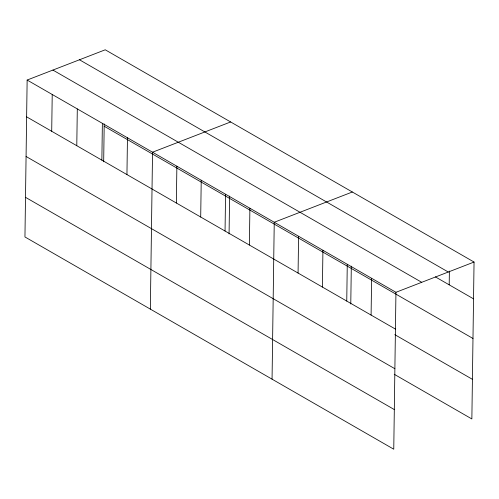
<?xml version="1.0" encoding="UTF-8"?>
<svg xmlns="http://www.w3.org/2000/svg" width="499" height="499" viewBox="0 0 499 499"><rect width="100%" height="100%" fill="white"/><g stroke="black" fill="none" stroke-linecap="round" stroke-linejoin="round"><path stroke-width="0.75" d="M27.139 80.046L24.95 236.956L393.761 449.206L395.95 292.295L27.139 80.046L105.239 49.794L474.05 262.044L471.861 418.954L394.229 374.281M51.709 131.281L52.22 94.479M76.784 145.714L77.301 108.913M101.865 160.142L102.376 123.347M103.68 161.776L104.204 123.945M126.946 174.575L127.457 137.78M150.342 309.118L152.538 152.214L230.638 121.962M176.365 203.018L176.877 166.217M200.704 217.028L201.222 180.226M225.049 231.037L225.56 194.236M229.072 233.937L229.602 196.107M249.388 245.046L249.899 208.245M272.055 379.165L274.244 222.255L352.344 192.003M298.071 273.059L298.583 236.258M322.41 287.068L322.928 250.267M346.755 301.078L347.267 264.277M350.778 303.985L351.308 266.148M371.094 315.087L371.612 278.286M449.194 284.835L449.387 271.032M395.95 292.295L474.05 262.044M79.466 59.78L448.277 272.024M435.377 276.883L473.539 298.845M52.913 70.066L421.724 282.309M104.172 126.235L472.983 338.478M26.628 116.847L395.439 329.091M394.784 334.642L472.41 379.315M26.073 156.48L394.884 368.73M25.505 197.323L394.316 409.567"/></g></svg>
